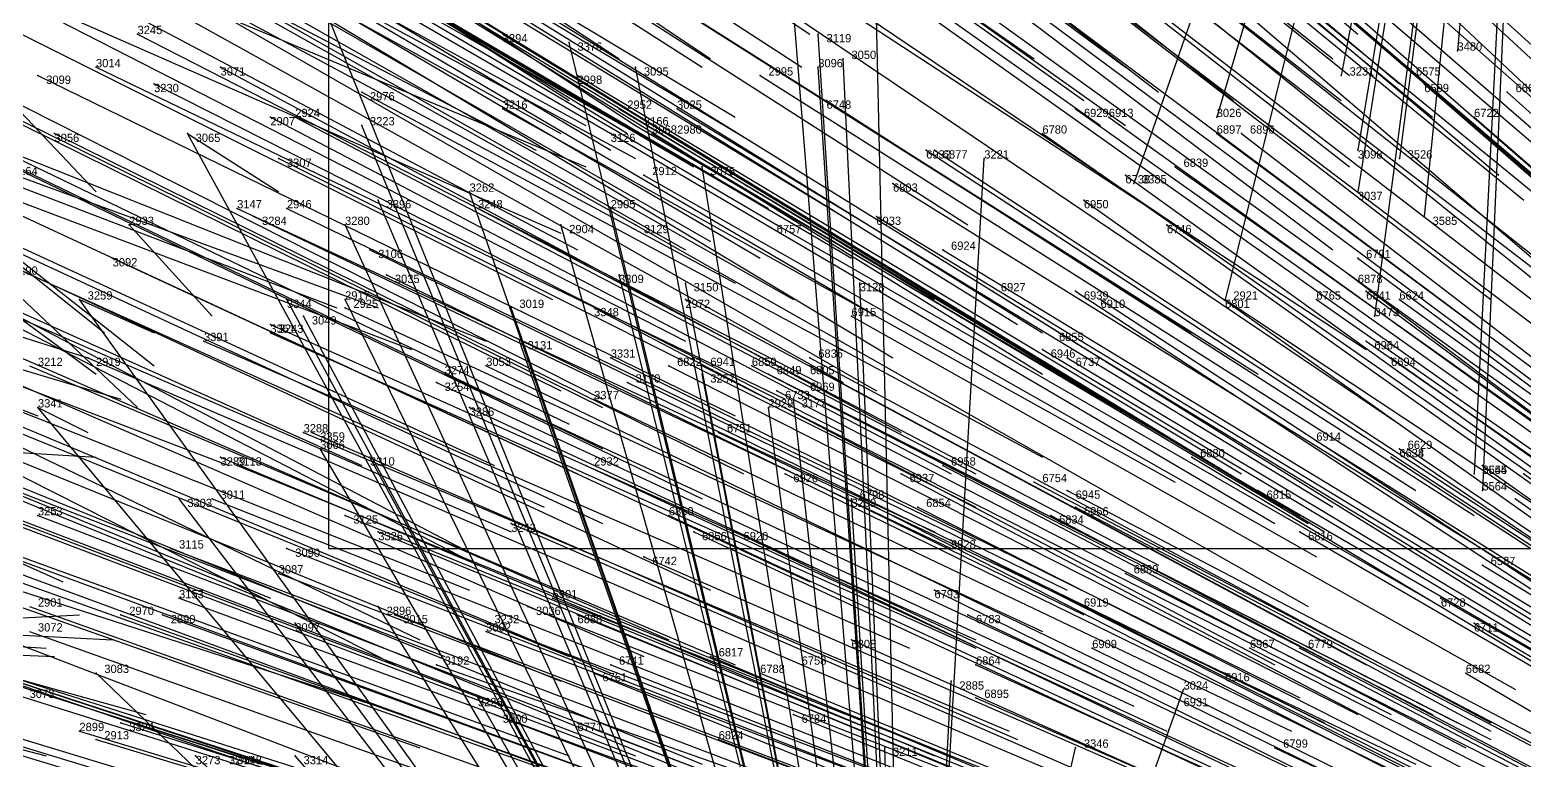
# Model space of a CAD drawing. Extents: x -0.5 to 0.59, y -0.5 to 0.59.
# Drawn here: x -0.408 to -0.228, y 0.1235 to 0.2115 of the extents above; entities that cross this region are included whole.
import ezdxf

# ---------------------------------------------------------------- set-up
doc = ezdxf.new("R2010")
doc.units = 0
for name, color, linetype in [('Clients', 3, 'CONTINUOUS'), ('Facilities', 3, 'CONTINUOUS'), ('Facilities_lines', 3, 'CONTINUOUS'), ('Min_max_boxes', 1, 'CONTINUOUS'), ('Normals', 1, 'CONTINUOUS'), ('Source_points', 5, 'CONTINUOUS'), ('Text', 3, 'CONTINUOUS')]:
    doc.layers.add(name, color=color, linetype=linetype)

msp = doc.modelspace()

# ---------------------------------------------------------------- linework, layer by layer
at = {"layer": 'Clients', "color": 5}
for p in [(-0.313, 0.211, -1.25), (-0.343, 0.21, -1.25), (-0.236, 0.209, -1.25), (-0.335, 0.207, -1.25), (-0.313, 0.207, -1.25), (-0.31, 0.208, -1.25), (-0.25, 0.206, -1.25), (-0.368, 0.2, -1.25), (-0.265, 0.201, -1.25), (-0.389, 0.199, -1.25), (-0.248, 0.197, -1.25), (-0.327, 0.195, -1.25), (-0.293, 0.196, -1.25), (-0.243, 0.196, -1.25), (-0.275, 0.193, -1.25), (-0.366, 0.191, -1.25), (-0.355, 0.192, -1.25), (-0.248, 0.192, -1.25), (-0.338, 0.19, -1.25), (-0.24, 0.189, -1.25), (-0.37, 0.188, -1.25), (-0.344, 0.188, -1.25), (-0.337, 0.182, -1.25), (-0.329, 0.181, -1.25), (-0.308, 0.181, -1.25), (-0.402, 0.179, -1.25), (-0.377, 0.179, -1.25), (-0.37, 0.179, -1.25), (-0.264, 0.179, -1.25), (-0.375, 0.177, -1.25), (-0.35, 0.178, -1.25), (-0.246, 0.177, -1.25), (-0.349, 0.174, -1.25), (-0.327, 0.17, -1.25), (-0.407, 0.166, -1.25), (-0.319, 0.166, -1.25), (-0.316, 0.167, -1.25), (-0.373, 0.161, -1.25), (-0.367, 0.16, -1.25), (-0.234, 0.158, -1.25), (-0.39, 0.155, -1.25), (-0.309, 0.155, -1.25), (-0.233, 0.156, -1.25), (-0.366, 0.142, -1.25), (-0.376, 0.14, -1.25), (-0.4, 0.134, -1.25), (-0.297, 0.133, -1.25), (-0.269, 0.132, -1.25), (-0.354, 0.131, -1.25), (-0.305, 0.125, -1.25), (-0.282, 0.125, -1.25), (-0.388, 0.124, -1.25), (-0.376, 0.124, -1.25)]:
    msp.add_point(p, dxfattribs=at)
at = {"layer": 'Facilities', "color": 3}
for p in [(-0.395, 0.211, -1.12), (-0.351, 0.211, -1.025), (-0.4, 0.207, -1.127), (-0.385, 0.207, -1.093), (-0.242, 0.207, -0.796), (-0.407, 0.206, -1.139), (-0.342, 0.206, -0.998), (-0.32, 0.206, -0.952), (-0.393, 0.205, -1.108), (-0.368, 0.204, -1.051), (-0.24, 0.205, -0.79), (-0.23, 0.204, -0.769), (-0.351, 0.202, -1.014), (-0.337, 0.202, -0.982), (-0.33, 0.202, -0.968), (-0.312, 0.203, -0.931), (-0.282, 0.202, -0.866), (-0.379, 0.201, -1.072), (-0.376, 0.201, -1.067), (-0.335, 0.2, -0.975), (-0.278, 0.201, -0.858), (-0.234, 0.201, -0.772), (-0.405, 0.199, -1.129), (-0.338, 0.199, -0.98), (-0.333, 0.199, -0.971), (-0.331, 0.199, -0.965), (-0.286, 0.199, -0.871), (-0.265, 0.199, -0.829), (-0.262, 0.199, -0.822), (-0.3, 0.197, -0.897), (-0.299, 0.197, -0.894), (-0.378, 0.196, -1.063), (-0.27, 0.195, -0.832), (-0.334, 0.194, -0.965), (-0.304, 0.193, -0.9), (-0.276, 0.194, -0.843), (-0.281, 0.191, -0.849), (-0.383, 0.19, -1.069), (-0.381, 0.189, -1.062), (-0.377, 0.19, -1.057), (-0.354, 0.19, -1.005), (-0.306, 0.189, -0.9), (-0.396, 0.188, -1.25), (-0.335, 0.188, -0.959), (-0.318, 0.188, -0.924), (-0.271, 0.188, -0.825), (-0.398, 0.184, -1.097), (-0.367, 0.185, -1.027), (-0.298, 0.185, -0.877), (-0.248, 0.184, -0.772), (-0.365, 0.182, -1.018), (-0.249, 0.182, -0.77), (-0.292, 0.18, -0.858), (-0.282, 0.18, -0.836), (-0.247, 0.18, -0.765), (-0.329, 0.179, -0.937), (-0.279, 0.179, -0.828), (-0.264, 0.179, -0.797), (-0.253, 0.179, -0.776), (-0.243, 0.179, -0.756), (-0.37, 0.178, -1.027), (-0.34, 0.178, -0.959), (-0.309, 0.177, -0.892), (-0.379, 0.176, -1.044), (-0.379, 0.175, -1.044), (-0.284, 0.175, -0.834), (-0.387, 0.174, -1.061), (-0.286, 0.173, -0.835), (-0.247, 0.174, -0.754), (-0.401, 0.172, -1.091), (-0.353, 0.171, -0.982), (-0.338, 0.172, -0.949), (-0.331, 0.171, -0.931), (-0.327, 0.171, -0.922), (-0.321, 0.171, -0.91), (-0.314, 0.172, -0.894), (-0.314, 0.171, -0.893), (-0.283, 0.172, -0.827), (-0.244, 0.172, -0.747), (-0.358, 0.17, -0.992), (-0.319, 0.17, -0.903), (-0.359, 0.169, -0.992), (-0.336, 0.169, -0.94), (-0.318, 0.168, -0.898), (-0.315, 0.168, -0.892), (-0.355, 0.166, -0.981), (-0.34, 0.167, -0.948), (-0.375, 0.163, -1.023), (-0.374, 0.163, -1.019), (-0.325, 0.163, -0.908), (-0.253, 0.162, -0.752), (-0.243, 0.161, -0.729), (-0.242, 0.161, -0.727), (-0.385, 0.16, -1.043), (-0.383, 0.159, -1.037), (-0.341, 0.159, -0.94), (-0.298, 0.159, -0.843), (-0.268, 0.16, -0.78), (-0.244, 0.16, -0.729), (-0.233, 0.159, -0.705), (-0.317, 0.158, -0.885), (-0.303, 0.158, -0.854), (-0.287, 0.157, -0.818), (-0.228, 0.158, -0.694), (-0.386, 0.155, -1.04), (-0.308, 0.155, -0.863), (-0.283, 0.156, -0.808), (-0.26, 0.156, -0.757), (-0.229, 0.155, -0.691), (-0.407, 0.153, -1.089), (-0.37, 0.153, -1), (-0.331, 0.153, -0.912), (-0.301, 0.154, -0.845), (-0.285, 0.153, -0.807), (-0.282, 0.154, -0.803), (-0.35, 0.152, -0.955), (-0.366, 0.151, -0.991), (-0.328, 0.151, -0.902), (-0.323, 0.151, -0.89), (-0.297, 0.15, -0.832), (-0.255, 0.151, -0.74), (-0.391, 0.149, -1.046), (-0.377, 0.149, -1.012), (-0.334, 0.148, -0.913), (-0.378, 0.146, -1.014), (-0.276, 0.146, -0.78), (-0.233, 0.147, -0.689), (-0.299, 0.144, -0.83), (-0.39, 0.143, -1.039), (-0.345, 0.143, -0.935), (-0.238, 0.143, -0.695), (-0.397, 0.141, -1.053), (-0.392, 0.141, -1.04), (-0.364, 0.141, -0.976), (-0.348, 0.142, -0.939), (-0.342, 0.141, -0.925), (-0.295, 0.141, -0.817), (-0.281, 0.142, -0.788), (-0.353, 0.14, -0.949), (-0.353, 0.139, -0.949), (-0.234, 0.14, -0.682), (-0.309, 0.138, -0.846), (-0.28, 0.137, -0.779), (-0.261, 0.137, -0.737), (-0.255, 0.137, -0.724), (-0.359, 0.135, -0.959), (-0.338, 0.135, -0.909), (-0.326, 0.136, -0.882), (-0.315, 0.135, -0.858), (-0.294, 0.135, -0.81), (-0.34, 0.134, -0.913), (-0.32, 0.134, -0.868), (-0.264, 0.134, -0.74), (-0.235, 0.134, -0.677), (-0.294, 0.131, -0.805), (-0.27, 0.131, -0.749), (-0.397, 0.128, -1.042), (-0.352, 0.129, -0.936), (-0.342, 0.128, -0.913), (-0.316, 0.129, -0.853), (-0.402, 0.127, -1.054), (-0.4, 0.126, -1.049), (-0.325, 0.126, -0.872), (-0.258, 0.125, -0.717)]:
    msp.add_point(p, dxfattribs=at)
at = {"layer": 'Facilities_lines', "color": 3}
for p, q in [((-0.225, 0.336, -1.25), (-0.275, 0.193, -1.25)), ((-0.225, 0.336, -1.25), (-0.265, 0.201, -1.25)), ((-0.225, 0.336, -1.25), (-0.264, 0.179, -1.25)), ((-0.225, 0.336, -1.25), (-0.25, 0.206, -1.25)), ((-0.225, 0.336, -1.25), (-0.248, 0.192, -1.25)), ((-0.225, 0.336, -1.25), (-0.248, 0.197, -1.25)), ((-0.225, 0.336, -1.25), (-0.246, 0.177, -1.25)), ((-0.225, 0.336, -1.25), (-0.243, 0.196, -1.25)), ((-0.225, 0.336, -1.25), (-0.24, 0.189, -1.25)), ((-0.225, 0.336, -1.25), (-0.236, 0.209, -1.25)), ((-0.225, 0.336, -1.25), (-0.234, 0.158, -1.25)), ((-0.225, 0.336, -1.25), (-0.233, 0.156, -1.25)), ((-0.302, 0.04, -1.25), (-0.372, 0.213, -1.25)), ((-0.302, 0.04, -1.25), (-0.316, 0.214, -1.25)), ((-0.302, 0.04, -1.25), (-0.306, 0.213, -1.25)), ((-0.302, 0.04, -1.25), (-0.313, 0.211, -1.25)), ((-0.302, 0.04, -1.25), (-0.343, 0.21, -1.25)), ((-0.302, 0.04, -1.25), (-0.335, 0.207, -1.25)), ((-0.302, 0.04, -1.25), (-0.313, 0.207, -1.25)), ((-0.302, 0.04, -1.25), (-0.31, 0.208, -1.25)), ((-0.302, 0.04, -1.25), (-0.368, 0.2, -1.25)), ((-0.302, 0.04, -1.25), (-0.389, 0.199, -1.25)), ((-0.302, 0.04, -1.25), (-0.327, 0.195, -1.25)), ((-0.302, 0.04, -1.25), (-0.293, 0.196, -1.25)), ((-0.302, 0.04, -1.25), (-0.366, 0.191, -1.25)), ((-0.302, 0.04, -1.25), (-0.355, 0.192, -1.25)), ((-0.302, 0.04, -1.25), (-0.338, 0.19, -1.25)), ((-0.302, 0.04, -1.25), (-0.37, 0.188, -1.25)), ((-0.302, 0.04, -1.25), (-0.344, 0.188, -1.25)), ((-0.302, 0.04, -1.25), (-0.337, 0.182, -1.25)), ((-0.302, 0.04, -1.25), (-0.329, 0.181, -1.25)), ((-0.302, 0.04, -1.25), (-0.308, 0.181, -1.25)), ((-0.302, 0.04, -1.25), (-0.402, 0.179, -1.25)), ((-0.302, 0.04, -1.25), (-0.377, 0.179, -1.25)), ((-0.302, 0.04, -1.25), (-0.37, 0.179, -1.25)), ((-0.302, 0.04, -1.25), (-0.375, 0.177, -1.25)), ((-0.302, 0.04, -1.25), (-0.35, 0.178, -1.25)), ((-0.302, 0.04, -1.25), (-0.349, 0.174, -1.25)), ((-0.302, 0.04, -1.25), (-0.327, 0.17, -1.25)), ((-0.302, 0.04, -1.25), (-0.407, 0.166, -1.25)), ((-0.302, 0.04, -1.25), (-0.319, 0.166, -1.25)), ((-0.302, 0.04, -1.25), (-0.316, 0.167, -1.25)), ((-0.302, 0.04, -1.25), (-0.373, 0.161, -1.25)), ((-0.302, 0.04, -1.25), (-0.367, 0.16, -1.25)), ((-0.302, 0.04, -1.25), (-0.39, 0.155, -1.25)), ((-0.302, 0.04, -1.25), (-0.309, 0.155, -1.25)), ((-0.302, 0.04, -1.25), (-0.366, 0.142, -1.25)), ((-0.302, 0.04, -1.25), (-0.376, 0.14, -1.25)), ((-0.302, 0.04, -1.25), (-0.4, 0.134, -1.25)), ((-0.302, 0.04, -1.25), (-0.297, 0.133, -1.25)), ((-0.302, 0.04, -1.25), (-0.269, 0.132, -1.25)), ((-0.302, 0.04, -1.25), (-0.354, 0.131, -1.25)), ((-0.302, 0.04, -1.25), (-0.305, 0.125, -1.25)), ((-0.302, 0.04, -1.25), (-0.282, 0.125, -1.25)), ((-0.302, 0.04, -1.25), (-0.388, 0.124, -1.25)), ((-0.302, 0.04, -1.25), (-0.376, 0.124, -1.25))]:
    msp.add_line(p, q, dxfattribs=at)
at = {"layer": 'Min_max_boxes', "color": 1}
for p, q in [((-0.372, 0.431, -1.25), (-0.372, 0.149, -1.25)), ((-0.372, 0.431, -1.25), (-0.372, 0.149, -1.25)), ((-0.372, 0.149, -1.25), (0.009, 0.149, -1.25)), ((-0.372, 0.149, -1.25), (0.009, 0.149, -1.25)), ((-0.372, 0.149, -1.25), (-0.372, 0.149, -1.25))]:
    msp.add_line(p, q, dxfattribs=at)
at = {"layer": 'Normals', "color": 1}
for p, q in [((-0.318, 0.271, -1.045), (-0.248, 0.211, -1.083)), ((-0.324, 0.266, -1.047), (-0.251, 0.208, -1.084)), ((-0.314, 0.265, -1.026), (-0.243, 0.205, -1.064)), ((-0.42, 0.263, -1.239), (-0.337, 0.208, -1.237)), ((-0.321, 0.264, -1.039), (-0.249, 0.206, -1.076)), ((-0.406, 0.262, -1.208), (-0.326, 0.208, -1.233)), ((-0.391, 0.262, -1.178), (-0.314, 0.211, -1.215)), ((-0.363, 0.261, -1.118), (-0.287, 0.208, -1.156)), ((-0.35, 0.262, -1.093), (-0.276, 0.207, -1.13)), ((-0.346, 0.261, -1.083), (-0.272, 0.204, -1.12)), ((-0.335, 0.26, -1.061), (-0.263, 0.203, -1.099)), ((-0.323, 0.26, -1.037), (-0.25, 0.203, -1.074)), ((-0.311, 0.26, -1.014), (-0.239, 0.201, -1.051)), ((-0.408, 0.259, -1.209), (-0.327, 0.207, -1.236)), ((-0.393, 0.258, -1.174), (-0.315, 0.207, -1.212)), ((-0.357, 0.257, -1.099), (-0.281, 0.203, -1.137)), ((-0.423, 0.254, -1.25), (-0.343, 0.203, -1.218)), ((-0.421, 0.254, -1.229), (-0.336, 0.202, -1.239)), ((-0.352, 0.254, -1.084), (-0.276, 0.2, -1.122)), ((-0.302, 0.254, -0.986), (-0.231, 0.194, -1.024)), ((-0.416, 0.253, -1.216), (-0.335, 0.2, -1.241)), ((-0.354, 0.253, -1.088), (-0.279, 0.2, -1.126)), ((-0.322, 0.252, -1.022), (-0.249, 0.195, -1.06)), ((-0.219, 0.191, -0.727), (-0.29, 0.252, -0.69)), ((-0.279, 0.253, -0.94), (-0.211, 0.189, -0.977)), ((-0.424, 0.249, -1.229), (-0.338, 0.199, -1.242)), ((-0.419, 0.25, -1.219), (-0.336, 0.199, -1.242)), ((-0.403, 0.249, -1.183), (-0.323, 0.201, -1.221)), ((-0.3, 0.25, -0.976), (-0.228, 0.191, -1.013)), ((-0.431, 0.247, -1.242), (-0.344, 0.199, -1.233)), ((-0.429, 0.248, -1.239), (-0.341, 0.2, -1.24)), ((-0.422, 0.247, -1.222), (-0.338, 0.197, -1.242)), ((-0.401, 0.246, -1.176), (-0.321, 0.198, -1.214)), ((-0.433, 0.242, -1.241), (-0.347, 0.197, -1.22)), ((-0.42, 0.242, -1.211), (-0.335, 0.196, -1.239)), ((-0.408, 0.242, -1.187), (-0.328, 0.195, -1.224)), ((-0.288, 0.242, -0.941), (-0.216, 0.183, -0.978)), ((-0.407, 0.24, -1.181), (-0.326, 0.194, -1.218)), ((-0.325, 0.241, -1.012), (-0.251, 0.185, -1.049)), ((-0.297, 0.24, -0.954), (-0.224, 0.182, -0.991)), ((-0.373, 0.238, -1.107), (-0.295, 0.188, -1.144)), ((-0.344, 0.238, -1.046), (-0.267, 0.186, -1.083)), ((-0.399, 0.237, -1.16), (-0.319, 0.19, -1.197)), ((-0.392, 0.236, -1.144), (-0.313, 0.188, -1.181)), ((-0.389, 0.237, -1.139), (-0.31, 0.189, -1.177)), ((-0.306, 0.236, -0.965), (-0.232, 0.179, -1.003)), ((-0.296, 0.236, -0.947), (-0.222, 0.179, -0.983)), ((-0.257, 0.237, -0.873), (-0.188, 0.174, -0.91)), ((-0.417, 0.234, -1.196), (-0.335, 0.188, -1.23)), ((-0.398, 0.235, -1.157), (-0.318, 0.188, -1.194)), ((-0.432, 0.233, -1.227), (-0.341, 0.195, -1.244)), ((-0.41, 0.231, -1.176), (-0.329, 0.185, -1.214)), ((-0.406, 0.232, -1.17), (-0.326, 0.186, -1.207)), ((-0.4, 0.231, -1.155), (-0.32, 0.184, -1.192)), ((-0.389, 0.231, -1.131), (-0.309, 0.184, -1.168)), ((-0.309, 0.232, -0.965), (-0.234, 0.176, -1.002)), ((-0.253, 0.232, -0.858), (-0.185, 0.169, -0.895)), ((-0.427, 0.23, -1.212), (-0.342, 0.185, -1.239)), ((-0.269, 0.23, -0.885), (-0.198, 0.169, -0.922)), ((-0.256, 0.229, -0.858), (-0.186, 0.167, -0.895)), ((-0.435, 0.227, -1.226), (-0.344, 0.187, -1.238)), ((-0.378, 0.227, -1.101), (-0.299, 0.179, -1.139)), ((-0.265, 0.228, -0.873), (-0.194, 0.166, -0.909)), ((-0.405, 0.225, -1.158), (-0.323, 0.181, -1.195)), ((-0.397, 0.225, -1.141), (-0.316, 0.179, -1.179)), ((-0.368, 0.225, -1.079), (-0.289, 0.176, -1.117)), ((-0.347, 0.225, -1.034), (-0.268, 0.175, -1.07)), ((-0.293, 0.226, -0.926), (-0.219, 0.17, -0.963)), ((-0.386, 0.224, -1.115), (-0.306, 0.177, -1.152)), ((-0.365, 0.224, -1.07), (-0.286, 0.175, -1.107)), ((-0.325, 0.224, -0.987), (-0.247, 0.173, -1.024)), ((-0.431, 0.222, -1.212), (-0.345, 0.179, -1.239)), ((-0.312, 0.222, -0.956), (-0.236, 0.168, -0.993)), ((-0.298, 0.222, -0.929), (-0.224, 0.167, -0.967)), ((-0.384, 0.22, -1.105), (-0.304, 0.172, -1.143)), ((-0.339, 0.22, -1.01), (-0.26, 0.17, -1.046)), ((-0.365, 0.219, -1.065), (-0.286, 0.17, -1.102)), ((-0.299, 0.218, -0.925), (-0.224, 0.164, -0.963)), ((-0.279, 0.219, -0.887), (-0.205, 0.162, -0.924)), ((-0.256, 0.219, -0.843), (-0.186, 0.159, -0.88)), ((-0.411, 0.216, -1.162), (-0.329, 0.174, -1.199)), ((-0.35, 0.216, -1.029), (-0.271, 0.167, -1.065)), ((-0.32, 0.216, -0.964), (-0.243, 0.164, -1.002)), ((-0.271, 0.217, -0.868), (-0.199, 0.159, -0.905)), ((-0.247, 0.217, -0.822), (-0.177, 0.156, -0.86)), ((-0.391, 0.214, -1.114), (-0.31, 0.169, -1.151)), ((-0.386, 0.214, -1.104), (-0.306, 0.168, -1.141)), ((-0.262, 0.214, -0.847), (-0.192, 0.154, -0.884)), ((-0.446, 0.211, -1.233), (-0.353, 0.174, -1.233)), ((-0.418, 0.211, -1.25), (-0.4, 0.192, -1.154)), ((-0.395, 0.211, -1.12), (-0.313, 0.169, -1.158)), ((-0.351, 0.211, -1.025), (-0.272, 0.163, -1.061)), ((-0.313, 0.211, -1.25), (-0.313, 0.211, -1.15)), ((-0.452, 0.209, -1.244), (-0.371, 0.178, -1.193)), ((-0.427, 0.209, -1.189), (-0.344, 0.168, -1.226)), ((-0.422, 0.209, -1.177), (-0.339, 0.167, -1.214)), ((-0.343, 0.21, -1.25), (-0.343, 0.21, -1.15)), ((-0.236, 0.209, -1.25), (-0.236, 0.209, -1.15)), ((-0.452, 0.207, -1.242), (-0.362, 0.173, -1.214)), ((-0.422, 0.207, -1.175), (-0.339, 0.166, -1.212)), ((-0.4, 0.207, -1.127), (-0.317, 0.167, -1.165)), ((-0.385, 0.207, -1.093), (-0.303, 0.163, -1.13)), ((-0.335, 0.207, -1.25), (-0.335, 0.207, -1.15)), ((-0.313, 0.207, -1.25), (-0.313, 0.207, -1.15)), ((-0.31, 0.208, -1.25), (-0.31, 0.208, -1.15)), ((-0.242, 0.207, -0.796), (-0.172, 0.146, -0.833)), ((-0.407, 0.206, -1.139), (-0.323, 0.165, -1.177)), ((-0.342, 0.206, -0.998), (-0.262, 0.158, -1.034)), ((-0.32, 0.206, -0.952), (-0.241, 0.156, -0.989)), ((-0.25, 0.206, -1.25), (-0.25, 0.206, -1.15)), ((-0.437, 0.204, -1.25), (-0.366, 0.178, -1.184)), ((-0.426, 0.204, -1.182), (-0.343, 0.164, -1.219)), ((-0.393, 0.205, -1.108), (-0.31, 0.163, -1.145)), ((-0.368, 0.204, -1.051), (-0.286, 0.16, -1.089)), ((-0.24, 0.205, -0.79), (-0.17, 0.144, -0.827)), ((-0.23, 0.204, -0.769), (-0.161, 0.142, -0.805)), ((-0.351, 0.202, -1.014), (-0.27, 0.157, -1.05)), ((-0.337, 0.202, -0.982), (-0.257, 0.154, -1.019)), ((-0.33, 0.202, -0.968), (-0.251, 0.154, -1.006)), ((-0.312, 0.203, -0.931), (-0.234, 0.153, -0.968)), ((-0.282, 0.202, -0.866), (-0.206, 0.148, -0.903)), ((-0.441, 0.2, -1.209), (-0.352, 0.159, -1.23)), ((-0.422, 0.201, -1.169), (-0.339, 0.161, -1.206)), ((-0.379, 0.201, -1.072), (-0.297, 0.158, -1.109)), ((-0.376, 0.201, -1.067), (-0.294, 0.158, -1.104)), ((-0.368, 0.2, -1.25), (-0.368, 0.2, -1.15)), ((-0.335, 0.2, -0.975), (-0.255, 0.153, -1.012)), ((-0.278, 0.201, -0.858), (-0.203, 0.147, -0.895)), ((-0.265, 0.201, -1.25), (-0.265, 0.201, -1.15)), ((-0.234, 0.201, -0.772), (-0.164, 0.14, -0.809)), ((-0.457, 0.199, -1.245), (-0.368, 0.159, -1.22)), ((-0.405, 0.199, -1.129), (-0.322, 0.158, -1.166)), ((-0.389, 0.199, -1.25), (-0.378, 0.192, -1.151)), ((-0.338, 0.199, -0.98), (-0.258, 0.152, -1.017)), ((-0.333, 0.199, -0.971), (-0.254, 0.152, -1.008)), ((-0.331, 0.199, -0.965), (-0.252, 0.151, -1.003)), ((-0.286, 0.199, -0.871), (-0.21, 0.146, -0.908)), ((-0.265, 0.199, -0.829), (-0.191, 0.144, -0.867)), ((-0.262, 0.199, -0.822), (-0.188, 0.142, -0.859)), ((-0.426, 0.197, -1.173), (-0.342, 0.158, -1.21)), ((-0.3, 0.197, -0.897), (-0.222, 0.146, -0.935)), ((-0.299, 0.197, -0.894), (-0.221, 0.146, -0.931)), ((-0.248, 0.197, -1.25), (-0.248, 0.197, -1.15)), ((-0.41, 0.195, -1.135), (-0.327, 0.155, -1.173)), ((-0.378, 0.196, -1.063), (-0.294, 0.154, -1.1)), ((-0.327, 0.195, -1.25), (-0.327, 0.195, -1.15)), ((-0.293, 0.196, -1.25), (-0.293, 0.196, -1.15)), ((-0.27, 0.195, -0.832), (-0.194, 0.141, -0.87)), ((-0.243, 0.196, -1.25), (-0.243, 0.196, -1.15)), ((-0.44, 0.193, -1.202), (-0.354, 0.148, -1.223)), ((-0.334, 0.194, -0.965), (-0.253, 0.148, -1.003)), ((-0.304, 0.193, -0.9), (-0.225, 0.144, -0.937)), ((-0.276, 0.194, -0.843), (-0.201, 0.14, -0.881)), ((-0.275, 0.193, -1.25), (-0.275, 0.193, -1.15)), ((-0.461, 0.191, -1.246), (-0.401, 0.172, -1.167)), ((-0.441, 0.192, -1.201), (-0.354, 0.147, -1.222)), ((-0.43, 0.192, -1.178), (-0.346, 0.154, -1.215)), ((-0.423, 0.191, -1.161), (-0.339, 0.152, -1.198)), ((-0.419, 0.191, -1.25), (-0.399, 0.175, -1.153)), ((-0.366, 0.191, -1.25), (-0.366, 0.191, -1.15)), ((-0.355, 0.192, -1.25), (-0.355, 0.192, -1.15)), ((-0.281, 0.191, -0.849), (-0.205, 0.137, -0.887)), ((-0.248, 0.192, -1.25), (-0.248, 0.192, -1.15)), ((-0.383, 0.19, -1.069), (-0.299, 0.151, -1.107)), ((-0.381, 0.189, -1.062), (-0.297, 0.149, -1.099)), ((-0.377, 0.19, -1.057), (-0.294, 0.15, -1.094)), ((-0.354, 0.19, -1.005), (-0.272, 0.147, -1.042)), ((-0.338, 0.19, -1.25), (-0.338, 0.19, -1.15)), ((-0.306, 0.189, -0.9), (-0.227, 0.141, -0.937)), ((-0.24, 0.189, -1.25), (-0.24, 0.189, -1.15)), ((-0.46, 0.188, -1.243), (-0.384, 0.159, -1.186)), ((-0.435, 0.188, -1.185), (-0.35, 0.151, -1.222)), ((-0.396, 0.188, -1.25), (-0.386, 0.177, -1.151)), ((-0.37, 0.188, -1.25), (-0.37, 0.188, -1.15)), ((-0.344, 0.188, -1.25), (-0.344, 0.188, -1.15)), ((-0.335, 0.188, -0.959), (-0.254, 0.142, -0.997)), ((-0.318, 0.188, -0.924), (-0.238, 0.142, -0.961)), ((-0.271, 0.188, -0.825), (-0.195, 0.134, -0.862)), ((-0.412, 0.186, -1.25), (-0.393, 0.171, -1.153)), ((-0.459, 0.185, -1.25), (-0.407, 0.165, -1.168)), ((-0.419, 0.184, -1.25), (-0.4, 0.17, -1.153)), ((-0.398, 0.184, -1.097), (-0.314, 0.145, -1.134)), ((-0.367, 0.185, -1.027), (-0.283, 0.144, -1.064)), ((-0.298, 0.185, -0.877), (-0.219, 0.137, -0.914)), ((-0.248, 0.184, -0.772), (-0.174, 0.129, -0.81)), ((-0.447, 0.182, -1.25), (-0.397, 0.167, -1.165)), ((-0.412, 0.182, -1.25), (-0.395, 0.166, -1.153)), ((-0.41, 0.183, -1.123), (-0.326, 0.144, -1.161)), ((-0.365, 0.182, -1.018), (-0.281, 0.141, -1.055)), ((-0.337, 0.182, -1.25), (-0.337, 0.182, -1.15)), ((-0.249, 0.182, -0.77), (-0.175, 0.126, -0.807)), ((-0.453, 0.18, -1.218), (-0.364, 0.135, -1.225)), ((-0.448, 0.18, -1.206), (-0.361, 0.138, -1.232)), ((-0.329, 0.181, -1.25), (-0.329, 0.181, -1.15)), ((-0.308, 0.181, -1.25), (-0.308, 0.181, -1.15)), ((-0.292, 0.18, -0.858), (-0.213, 0.131, -0.895)), ((-0.282, 0.18, -0.836), (-0.204, 0.129, -0.873)), ((-0.247, 0.18, -0.765), (-0.173, 0.125, -0.803)), ((-0.443, 0.179, -1.194), (-0.355, 0.144, -1.227)), ((-0.402, 0.179, -1.25), (-0.393, 0.175, -1.15)), ((-0.377, 0.179, -1.25), (-0.377, 0.179, -1.15)), ((-0.37, 0.179, -1.25), (-0.37, 0.179, -1.15)), ((-0.329, 0.179, -0.937), (-0.247, 0.135, -0.974)), ((-0.279, 0.179, -0.828), (-0.201, 0.128, -0.865)), ((-0.264, 0.179, -1.25), (-0.264, 0.179, -1.15)), ((-0.264, 0.179, -0.797), (-0.187, 0.128, -0.835)), ((-0.253, 0.179, -0.776), (-0.177, 0.126, -0.814)), ((-0.243, 0.179, -0.756), (-0.168, 0.125, -0.793)), ((-0.375, 0.177, -1.25), (-0.375, 0.177, -1.15)), ((-0.37, 0.178, -1.027), (-0.286, 0.139, -1.064)), ((-0.35, 0.178, -1.25), (-0.35, 0.178, -1.15)), ((-0.34, 0.178, -0.959), (-0.258, 0.135, -0.996)), ((-0.309, 0.177, -0.892), (-0.229, 0.132, -0.929)), ((-0.246, 0.177, -1.25), (-0.246, 0.177, -1.15)), ((-0.459, 0.176, -1.23), (-0.379, 0.143, -1.181)), ((-0.416, 0.175, -1.129), (-0.331, 0.138, -1.167)), ((-0.379, 0.176, -1.044), (-0.294, 0.138, -1.081)), ((-0.379, 0.175, -1.044), (-0.294, 0.137, -1.081)), ((-0.284, 0.175, -0.834), (-0.205, 0.127, -0.871)), ((-0.419, 0.173, -1.133), (-0.334, 0.136, -1.171)), ((-0.387, 0.174, -1.061), (-0.302, 0.137, -1.098)), ((-0.349, 0.174, -1.25), (-0.349, 0.174, -1.15)), ((-0.286, 0.173, -0.835), (-0.206, 0.125, -0.872)), ((-0.247, 0.174, -0.754), (-0.171, 0.121, -0.792)), ((-0.462, 0.171, -1.25), (-0.404, 0.145, -1.173)), ((-0.429, 0.171, -1.154), (-0.343, 0.136, -1.191)), ((-0.408, 0.171, -1.106), (-0.323, 0.135, -1.144)), ((-0.401, 0.172, -1.091), (-0.315, 0.135, -1.128)), ((-0.353, 0.171, -0.982), (-0.27, 0.131, -1.019)), ((-0.338, 0.172, -0.949), (-0.255, 0.131, -0.986)), ((-0.331, 0.171, -0.931), (-0.248, 0.129, -0.968)), ((-0.327, 0.171, -0.922), (-0.244, 0.129, -0.959)), ((-0.321, 0.171, -0.91), (-0.239, 0.129, -0.948)), ((-0.314, 0.172, -0.894), (-0.232, 0.128, -0.932)), ((-0.314, 0.171, -0.893), (-0.232, 0.127, -0.931)), ((-0.283, 0.172, -0.827), (-0.203, 0.124, -0.864)), ((-0.244, 0.172, -0.747), (-0.168, 0.118, -0.784)), ((-0.446, 0.17, -1.193), (-0.358, 0.136, -1.228)), ((-0.424, 0.17, -1.142), (-0.338, 0.134, -1.179)), ((-0.358, 0.17, -0.992), (-0.274, 0.131, -1.029)), ((-0.327, 0.17, -1.25), (-0.327, 0.17, -1.15)), ((-0.319, 0.17, -0.903), (-0.236, 0.128, -0.941)), ((-0.43, 0.168, -1.155), (-0.344, 0.133, -1.192)), ((-0.359, 0.169, -0.992), (-0.275, 0.13, -1.029)), ((-0.336, 0.169, -0.94), (-0.252, 0.128, -0.976)), ((-0.318, 0.168, -0.898), (-0.235, 0.125, -0.935)), ((-0.315, 0.168, -0.892), (-0.232, 0.126, -0.93)), ((-0.407, 0.166, -1.25), (-0.401, 0.163, -1.15)), ((-0.355, 0.166, -0.981), (-0.271, 0.127, -1.018)), ((-0.34, 0.167, -0.948), (-0.256, 0.127, -0.984)), ((-0.319, 0.166, -1.25), (-0.319, 0.166, -1.15)), ((-0.316, 0.167, -1.25), (-0.316, 0.167, -1.15)), ((-0.438, 0.163, -1.168), (-0.351, 0.13, -1.205)), ((-0.375, 0.163, -1.023), (-0.29, 0.127, -1.061)), ((-0.374, 0.163, -1.019), (-0.289, 0.126, -1.057)), ((-0.325, 0.163, -0.908), (-0.241, 0.123, -0.946)), ((-0.253, 0.162, -0.752), (-0.175, 0.113, -0.79)), ((-0.416, 0.161, -1.25), (-0.4, 0.16, -1.151)), ((-0.373, 0.161, -1.25), (-0.373, 0.161, -1.15)), ((-0.243, 0.161, -0.729), (-0.166, 0.109, -0.766)), ((-0.242, 0.161, -0.727), (-0.165, 0.109, -0.765)), ((-0.456, 0.159, -1.208), (-0.363, 0.129, -1.229)), ((-0.385, 0.16, -1.043), (-0.299, 0.124, -1.08)), ((-0.383, 0.159, -1.037), (-0.297, 0.124, -1.074)), ((-0.367, 0.16, -1.25), (-0.367, 0.16, -1.15)), ((-0.341, 0.159, -0.94), (-0.257, 0.12, -0.977)), ((-0.298, 0.159, -0.843), (-0.216, 0.116, -0.881)), ((-0.268, 0.16, -0.78), (-0.188, 0.112, -0.817)), ((-0.244, 0.16, -0.729), (-0.166, 0.109, -0.766)), ((-0.233, 0.159, -0.705), (-0.157, 0.105, -0.74)), ((-0.463, 0.158, -1.222), (-0.369, 0.122, -1.219)), ((-0.421, 0.157, -1.124), (-0.335, 0.124, -1.161)), ((-0.413, 0.158, -1.104), (-0.327, 0.123, -1.142)), ((-0.317, 0.158, -0.885), (-0.233, 0.117, -0.922)), ((-0.303, 0.158, -0.854), (-0.221, 0.115, -0.891)), ((-0.287, 0.157, -0.818), (-0.205, 0.114, -0.855)), ((-0.234, 0.158, -1.25), (-0.234, 0.158, -1.15)), ((-0.228, 0.158, -0.694), (-0.152, 0.104, -0.73)), ((-0.449, 0.156, -1.188), (-0.361, 0.125, -1.225)), ((-0.431, 0.156, -1.145), (-0.343, 0.124, -1.182)), ((-0.418, 0.155, -1.115), (-0.331, 0.122, -1.152)), ((-0.412, 0.156, -1.101), (-0.326, 0.121, -1.139)), ((-0.39, 0.155, -1.25), (-0.39, 0.155, -1.15)), ((-0.386, 0.155, -1.04), (-0.3, 0.121, -1.077)), ((-0.309, 0.155, -1.25), (-0.309, 0.155, -1.15)), ((-0.308, 0.155, -0.863), (-0.226, 0.113, -0.901)), ((-0.283, 0.156, -0.808), (-0.201, 0.113, -0.845)), ((-0.26, 0.156, -0.757), (-0.179, 0.109, -0.794)), ((-0.233, 0.156, -1.25), (-0.233, 0.156, -1.15)), ((-0.229, 0.155, -0.691), (-0.153, 0.101, -0.727)), ((-0.424, 0.153, -1.128), (-0.337, 0.121, -1.165)), ((-0.407, 0.153, -1.089), (-0.321, 0.12, -1.126)), ((-0.37, 0.153, -1), (-0.284, 0.118, -1.038)), ((-0.331, 0.153, -0.912), (-0.247, 0.114, -0.95)), ((-0.301, 0.154, -0.845), (-0.218, 0.112, -0.882)), ((-0.285, 0.153, -0.807), (-0.203, 0.11, -0.845)), ((-0.282, 0.154, -0.803), (-0.2, 0.111, -0.841)), ((-0.47, 0.152, -1.234), (-0.38, 0.123, -1.199)), ((-0.429, 0.152, -1.139), (-0.342, 0.121, -1.175)), ((-0.35, 0.152, -0.955), (-0.265, 0.115, -0.991)), ((-0.473, 0.151, -1.242), (-0.394, 0.129, -1.185)), ((-0.366, 0.151, -0.991), (-0.281, 0.116, -1.028)), ((-0.328, 0.151, -0.902), (-0.244, 0.112, -0.939)), ((-0.323, 0.151, -0.89), (-0.239, 0.111, -0.928)), ((-0.297, 0.15, -0.832), (-0.214, 0.108, -0.869)), ((-0.255, 0.151, -0.74), (-0.174, 0.104, -0.777)), ((-0.391, 0.149, -1.046), (-0.304, 0.116, -1.083)), ((-0.377, 0.149, -1.012), (-0.29, 0.115, -1.049)), ((-0.334, 0.148, -0.913), (-0.249, 0.111, -0.95)), ((-0.412, 0.147, -1.094), (-0.325, 0.115, -1.131)), ((-0.378, 0.146, -1.014), (-0.291, 0.113, -1.051)), ((-0.276, 0.146, -0.78), (-0.193, 0.104, -0.818)), ((-0.233, 0.147, -0.689), (-0.154, 0.099, -0.726)), ((-0.443, 0.144, -1.165), (-0.355, 0.115, -1.202)), ((-0.299, 0.144, -0.83), (-0.216, 0.103, -0.867)), ((-0.39, 0.143, -1.039), (-0.303, 0.111, -1.076)), ((-0.345, 0.143, -0.935), (-0.259, 0.109, -0.972)), ((-0.238, 0.143, -0.695), (-0.158, 0.097, -0.732)), ((-0.421, 0.14, -1.25), (-0.402, 0.141, -1.152)), ((-0.408, 0.142, -1.08), (-0.321, 0.111, -1.118)), ((-0.397, 0.141, -1.053), (-0.31, 0.11, -1.091)), ((-0.392, 0.141, -1.04), (-0.304, 0.109, -1.078)), ((-0.366, 0.142, -1.25), (-0.366, 0.142, -1.15)), ((-0.364, 0.141, -0.976), (-0.277, 0.108, -1.013)), ((-0.348, 0.142, -0.939), (-0.261, 0.108, -0.976)), ((-0.342, 0.141, -0.925), (-0.256, 0.106, -0.963)), ((-0.295, 0.141, -0.817), (-0.211, 0.101, -0.854)), ((-0.281, 0.142, -0.788), (-0.199, 0.101, -0.826)), ((-0.431, 0.14, -1.133), (-0.343, 0.11, -1.169)), ((-0.417, 0.139, -1.25), (-0.398, 0.138, -1.152)), ((-0.408, 0.139, -1.078), (-0.321, 0.108, -1.116)), ((-0.376, 0.14, -1.25), (-0.376, 0.14, -1.15)), ((-0.353, 0.14, -0.949), (-0.266, 0.107, -0.986)), ((-0.353, 0.139, -0.949), (-0.266, 0.106, -0.986)), ((-0.234, 0.14, -0.682), (-0.154, 0.093, -0.719)), ((-0.445, 0.137, -1.163), (-0.356, 0.11, -1.2)), ((-0.429, 0.137, -1.25), (-0.405, 0.136, -1.153)), ((-0.425, 0.138, -1.116), (-0.336, 0.109, -1.153)), ((-0.423, 0.138, -1.25), (-0.406, 0.137, -1.152)), ((-0.309, 0.138, -0.846), (-0.224, 0.1, -0.883)), ((-0.28, 0.137, -0.779), (-0.197, 0.096, -0.817)), ((-0.261, 0.137, -0.737), (-0.178, 0.095, -0.774)), ((-0.255, 0.137, -0.724), (-0.173, 0.094, -0.761)), ((-0.445, 0.135, -1.163), (-0.356, 0.108, -1.2)), ((-0.418, 0.136, -1.1), (-0.33, 0.108, -1.137)), ((-0.359, 0.135, -0.959), (-0.271, 0.104, -0.995)), ((-0.338, 0.135, -0.909), (-0.252, 0.101, -0.947)), ((-0.326, 0.136, -0.882), (-0.24, 0.1, -0.919)), ((-0.315, 0.135, -0.858), (-0.23, 0.099, -0.894)), ((-0.294, 0.135, -0.81), (-0.21, 0.097, -0.848)), ((-0.418, 0.134, -1.097), (-0.329, 0.106, -1.134)), ((-0.4, 0.134, -1.25), (-0.4, 0.134, -1.15)), ((-0.34, 0.134, -0.913), (-0.254, 0.099, -0.95)), ((-0.32, 0.134, -0.868), (-0.235, 0.099, -0.906)), ((-0.264, 0.134, -0.74), (-0.181, 0.092, -0.776)), ((-0.235, 0.134, -0.677), (-0.155, 0.087, -0.713)), ((-0.408, 0.132, -1.072), (-0.32, 0.104, -1.11)), ((-0.297, 0.133, -1.25), (-0.297, 0.133, -1.15)), ((-0.269, 0.132, -1.25), (-0.269, 0.132, -1.15)), ((-0.429, 0.13, -1.25), (-0.406, 0.124, -1.153)), ((-0.425, 0.13, -1.111), (-0.336, 0.103, -1.148)), ((-0.354, 0.131, -1.25), (-0.354, 0.131, -1.15)), ((-0.294, 0.131, -0.805), (-0.209, 0.094, -0.842)), ((-0.27, 0.131, -0.749), (-0.186, 0.09, -0.786)), ((-0.397, 0.128, -1.042), (-0.308, 0.1, -1.079)), ((-0.352, 0.129, -0.936), (-0.265, 0.096, -0.973)), ((-0.342, 0.128, -0.913), (-0.255, 0.095, -0.95)), ((-0.316, 0.129, -0.853), (-0.23, 0.094, -0.89)), ((-0.402, 0.127, -1.054), (-0.313, 0.1, -1.092)), ((-0.4, 0.126, -1.049), (-0.311, 0.099, -1.087)), ((-0.325, 0.126, -0.872), (-0.239, 0.093, -0.91)), ((-0.305, 0.125, -1.25), (-0.305, 0.125, -1.15)), ((-0.282, 0.125, -1.25), (-0.282, 0.125, -1.15)), ((-0.258, 0.125, -0.717), (-0.174, 0.085, -0.754)), ((-0.388, 0.124, -1.25), (-0.388, 0.124, -1.15)), ((-0.376, 0.124, -1.25), (-0.376, 0.124, -1.15))]:
    msp.add_line(p, q, dxfattribs=at)
at = {"layer": 'Source_points', "color": 5}
for p in [(-0.395, 0.211, -1.12), (-0.351, 0.211, -1.025), (-0.313, 0.211, -1.25), (-0.343, 0.21, -1.25), (-0.236, 0.209, -1.25), (-0.4, 0.207, -1.127), (-0.385, 0.207, -1.093), (-0.335, 0.207, -1.25), (-0.313, 0.207, -1.25), (-0.31, 0.208, -1.25), (-0.242, 0.207, -0.796), (-0.407, 0.206, -1.139), (-0.342, 0.206, -0.998), (-0.32, 0.206, -0.952), (-0.25, 0.206, -1.25), (-0.393, 0.205, -1.108), (-0.368, 0.204, -1.051), (-0.24, 0.205, -0.79), (-0.23, 0.204, -0.769), (-0.351, 0.202, -1.014), (-0.337, 0.202, -0.982), (-0.33, 0.202, -0.968), (-0.312, 0.203, -0.931), (-0.282, 0.202, -0.866), (-0.379, 0.201, -1.072), (-0.376, 0.201, -1.067), (-0.368, 0.2, -1.25), (-0.335, 0.2, -0.975), (-0.278, 0.201, -0.858), (-0.265, 0.201, -1.25), (-0.234, 0.201, -0.772), (-0.405, 0.199, -1.129), (-0.389, 0.199, -1.25), (-0.338, 0.199, -0.98), (-0.333, 0.199, -0.971), (-0.331, 0.199, -0.965), (-0.286, 0.199, -0.871), (-0.265, 0.199, -0.829), (-0.262, 0.199, -0.822), (-0.3, 0.197, -0.897), (-0.299, 0.197, -0.894), (-0.248, 0.197, -1.25), (-0.378, 0.196, -1.063), (-0.327, 0.195, -1.25), (-0.293, 0.196, -1.25), (-0.27, 0.195, -0.832), (-0.243, 0.196, -1.25), (-0.334, 0.194, -0.965), (-0.304, 0.193, -0.9), (-0.276, 0.194, -0.843), (-0.275, 0.193, -1.25), (-0.366, 0.191, -1.25), (-0.355, 0.192, -1.25), (-0.281, 0.191, -0.849), (-0.248, 0.192, -1.25), (-0.383, 0.19, -1.069), (-0.381, 0.189, -1.062), (-0.377, 0.19, -1.057), (-0.354, 0.19, -1.005), (-0.338, 0.19, -1.25), (-0.306, 0.189, -0.9), (-0.24, 0.189, -1.25), (-0.396, 0.188, -1.25), (-0.37, 0.188, -1.25), (-0.344, 0.188, -1.25), (-0.335, 0.188, -0.959), (-0.318, 0.188, -0.924), (-0.271, 0.188, -0.825), (-0.398, 0.184, -1.097), (-0.367, 0.185, -1.027), (-0.298, 0.185, -0.877), (-0.248, 0.184, -0.772), (-0.365, 0.182, -1.018), (-0.337, 0.182, -1.25), (-0.249, 0.182, -0.77), (-0.329, 0.181, -1.25), (-0.308, 0.181, -1.25), (-0.292, 0.18, -0.858), (-0.282, 0.18, -0.836), (-0.247, 0.18, -0.765), (-0.402, 0.179, -1.25), (-0.377, 0.179, -1.25), (-0.37, 0.179, -1.25), (-0.329, 0.179, -0.937), (-0.279, 0.179, -0.828), (-0.264, 0.179, -1.25), (-0.264, 0.179, -0.797), (-0.253, 0.179, -0.776), (-0.243, 0.179, -0.756), (-0.375, 0.177, -1.25), (-0.37, 0.178, -1.027), (-0.35, 0.178, -1.25), (-0.34, 0.178, -0.959), (-0.309, 0.177, -0.892), (-0.246, 0.177, -1.25), (-0.379, 0.176, -1.044), (-0.379, 0.175, -1.044), (-0.284, 0.175, -0.834), (-0.387, 0.174, -1.061), (-0.349, 0.174, -1.25), (-0.286, 0.173, -0.835), (-0.247, 0.174, -0.754), (-0.401, 0.172, -1.091), (-0.353, 0.171, -0.982), (-0.338, 0.172, -0.949), (-0.331, 0.171, -0.931), (-0.327, 0.171, -0.922), (-0.321, 0.171, -0.91), (-0.314, 0.172, -0.894), (-0.314, 0.171, -0.893), (-0.283, 0.172, -0.827), (-0.244, 0.172, -0.747), (-0.358, 0.17, -0.992), (-0.327, 0.17, -1.25), (-0.319, 0.17, -0.903), (-0.359, 0.169, -0.992), (-0.336, 0.169, -0.94), (-0.318, 0.168, -0.898), (-0.315, 0.168, -0.892), (-0.407, 0.166, -1.25), (-0.355, 0.166, -0.981), (-0.34, 0.167, -0.948), (-0.319, 0.166, -1.25), (-0.316, 0.167, -1.25), (-0.375, 0.163, -1.023), (-0.374, 0.163, -1.019), (-0.325, 0.163, -0.908), (-0.253, 0.162, -0.752), (-0.373, 0.161, -1.25), (-0.243, 0.161, -0.729), (-0.242, 0.161, -0.727), (-0.385, 0.16, -1.043), (-0.383, 0.159, -1.037), (-0.367, 0.16, -1.25), (-0.341, 0.159, -0.94), (-0.298, 0.159, -0.843), (-0.268, 0.16, -0.78), (-0.244, 0.16, -0.729), (-0.233, 0.159, -0.705), (-0.317, 0.158, -0.885), (-0.303, 0.158, -0.854), (-0.287, 0.157, -0.818), (-0.234, 0.158, -1.25), (-0.228, 0.158, -0.694), (-0.39, 0.155, -1.25), (-0.386, 0.155, -1.04), (-0.309, 0.155, -1.25), (-0.308, 0.155, -0.863), (-0.283, 0.156, -0.808), (-0.26, 0.156, -0.757), (-0.233, 0.156, -1.25), (-0.229, 0.155, -0.691), (-0.407, 0.153, -1.089), (-0.37, 0.153, -1), (-0.331, 0.153, -0.912), (-0.301, 0.154, -0.845), (-0.285, 0.153, -0.807), (-0.282, 0.154, -0.803), (-0.35, 0.152, -0.955), (-0.366, 0.151, -0.991), (-0.328, 0.151, -0.902), (-0.323, 0.151, -0.89), (-0.297, 0.15, -0.832), (-0.255, 0.151, -0.74), (-0.391, 0.149, -1.046), (-0.377, 0.149, -1.012), (-0.334, 0.148, -0.913), (-0.378, 0.146, -1.014), (-0.276, 0.146, -0.78), (-0.233, 0.147, -0.689), (-0.299, 0.144, -0.83), (-0.39, 0.143, -1.039), (-0.345, 0.143, -0.935), (-0.238, 0.143, -0.695), (-0.397, 0.141, -1.053), (-0.392, 0.141, -1.04), (-0.366, 0.142, -1.25), (-0.364, 0.141, -0.976), (-0.348, 0.142, -0.939), (-0.342, 0.141, -0.925), (-0.295, 0.141, -0.817), (-0.281, 0.142, -0.788), (-0.376, 0.14, -1.25), (-0.353, 0.14, -0.949), (-0.353, 0.139, -0.949), (-0.234, 0.14, -0.682), (-0.309, 0.138, -0.846), (-0.28, 0.137, -0.779), (-0.261, 0.137, -0.737), (-0.255, 0.137, -0.724), (-0.359, 0.135, -0.959), (-0.338, 0.135, -0.909), (-0.326, 0.136, -0.882), (-0.315, 0.135, -0.858), (-0.294, 0.135, -0.81), (-0.4, 0.134, -1.25), (-0.34, 0.134, -0.913), (-0.32, 0.134, -0.868), (-0.264, 0.134, -0.74), (-0.235, 0.134, -0.677), (-0.297, 0.133, -1.25), (-0.269, 0.132, -1.25), (-0.354, 0.131, -1.25), (-0.294, 0.131, -0.805), (-0.27, 0.131, -0.749), (-0.397, 0.128, -1.042), (-0.352, 0.129, -0.936), (-0.342, 0.128, -0.913), (-0.316, 0.129, -0.853), (-0.402, 0.127, -1.054), (-0.4, 0.126, -1.049), (-0.325, 0.126, -0.872), (-0.305, 0.125, -1.25), (-0.282, 0.125, -1.25), (-0.258, 0.125, -0.717), (-0.388, 0.124, -1.25), (-0.376, 0.124, -1.25)]:
    msp.add_point(p, dxfattribs=at)

# ---------------------------------------------------------------- texts
at = {"layer": 'Text', "color": 3}
for s, p in [('3245', (-0.395, 0.211, -1.12)), ('3294', (-0.351, 0.21, -1.025)), ('3119', (-0.312, 0.21, -1.25)), ('3376', (-0.342, 0.209, -1.25)), ('3050', (-0.309, 0.208, -1.25)), ('3480', (-0.236, 0.209, -1.25)), ('3014', (-0.4, 0.207, -1.127)), ('3071', (-0.385, 0.206, -1.093)), ('3095', (-0.334, 0.206, -1.25)), ('2995', (-0.319, 0.206, -0.952)), ('3096', (-0.313, 0.207, -1.25)), ('3231', (-0.249, 0.206, -1.25)), ('6575', (-0.241, 0.206, -0.796)), ('3099', (-0.406, 0.205, -1.139)), ('2998', (-0.342, 0.205, -0.998)), ('3230', (-0.393, 0.204, -1.108)), ('2976', (-0.367, 0.203, -1.051)), ('6599', (-0.24, 0.204, -0.79)), ('6666', (-0.229, 0.204, -0.769)), ('2924', (-0.376, 0.201, -1.067)), ('3216', (-0.351, 0.202, -1.014)), ('2952', (-0.336, 0.202, -0.982)), ('3025', (-0.33, 0.202, -0.968)), ('6748', (-0.312, 0.202, -0.931)), ('6929', (-0.281, 0.201, -0.866)), ('6913', (-0.278, 0.201, -0.858)), ('3026', (-0.265, 0.201, -1.25)), ('6722', (-0.234, 0.201, -0.772)), ('2907', (-0.379, 0.2, -1.072)), ('3223', (-0.367, 0.2, -1.25)), ('3166', (-0.334, 0.2, -0.975)), ('3068', (-0.333, 0.199, -0.971)), ('2980', (-0.33, 0.199, -0.965)), ('6780', (-0.286, 0.199, -0.871)), ('6897', (-0.265, 0.199, -0.829)), ('6896', (-0.261, 0.199, -0.822)), ('3056', (-0.405, 0.198, -1.129)), ('3065', (-0.388, 0.198, -1.25)), ('3126', (-0.338, 0.198, -0.98)), ('6932', (-0.3, 0.196, -0.897)), ('6877', (-0.298, 0.196, -0.894)), ('3221', (-0.293, 0.196, -1.25)), ('3098', (-0.248, 0.196, -1.25)), ('3526', (-0.242, 0.196, -1.25)), ('3164', (-0.41, 0.194, -1.135)), ('3307', (-0.377, 0.195, -1.063)), ('2912', (-0.333, 0.194, -0.965)), ('3075', (-0.326, 0.194, -1.25)), ('6839', (-0.269, 0.195, -0.832)), ('3262', (-0.355, 0.192, -1.25)), ('6803', (-0.304, 0.192, -0.9)), ('6738', (-0.276, 0.193, -0.843)), ('3385', (-0.274, 0.193, -1.25)), ('3147', (-0.383, 0.19, -1.069)), ('2946', (-0.377, 0.19, -1.057)), ('3396', (-0.365, 0.19, -1.25)), ('3248', (-0.354, 0.19, -1.005)), ('2905', (-0.338, 0.19, -1.25)), ('6950', (-0.281, 0.19, -0.849)), ('3037', (-0.248, 0.191, -1.25)), ('2933', (-0.396, 0.188, -1.25)), ('3284', (-0.38, 0.188, -1.062)), ('3280', (-0.37, 0.188, -1.25)), ('6933', (-0.306, 0.188, -0.9)), ('3585', (-0.239, 0.188, -1.25)), ('2904', (-0.343, 0.187, -1.25)), ('3129', (-0.334, 0.187, -0.959)), ('6757', (-0.318, 0.187, -0.924)), ('6746', (-0.271, 0.187, -0.825)), ('6924', (-0.297, 0.185, -0.877)), ('3092', (-0.398, 0.183, -1.097)), ('3106', (-0.366, 0.184, -1.027)), ('6791', (-0.247, 0.184, -0.772)), ('3190', (-0.41, 0.182, -1.123)), ('3035', (-0.364, 0.181, -1.018)), ('3309', (-0.337, 0.181, -1.25)), ('6878', (-0.248, 0.181, -0.77)), ('3259', (-0.401, 0.179, -1.25)), ('2917', (-0.37, 0.179, -1.25)), ('3150', (-0.328, 0.18, -1.25)), ('3128', (-0.308, 0.18, -1.25)), ('6927', (-0.291, 0.18, -0.858)), ('6939', (-0.281, 0.179, -0.836)), ('2921', (-0.263, 0.179, -1.25)), ('6765', (-0.253, 0.179, -0.776)), ('6841', (-0.247, 0.179, -0.765)), ('6624', (-0.243, 0.179, -0.756)), ('3344', (-0.377, 0.178, -1.25)), ('2925', (-0.369, 0.178, -1.027)), ('3019', (-0.349, 0.178, -1.25)), ('2972', (-0.329, 0.178, -0.937)), ('6910', (-0.279, 0.178, -0.828)), ('6801', (-0.264, 0.178, -0.797)), ('3049', (-0.374, 0.176, -1.25)), ('3348', (-0.34, 0.177, -0.959)), ('6915', (-0.309, 0.177, -0.892)), ('3473', (-0.246, 0.177, -1.25)), ('3391', (-0.387, 0.174, -1.061)), ('3351', (-0.379, 0.175, -1.044)), ('3243', (-0.378, 0.175, -1.044)), ('6855', (-0.284, 0.174, -0.834)), ('3131', (-0.348, 0.173, -1.25)), ('3331', (-0.338, 0.172, -0.949)), ('6836', (-0.313, 0.172, -0.894)), ('6946', (-0.285, 0.172, -0.835)), ('6964', (-0.246, 0.173, -0.754)), ('3212', (-0.407, 0.171, -1.106)), ('2919', (-0.4, 0.171, -1.091)), ('3274', (-0.358, 0.17, -0.992)), ('3053', (-0.353, 0.171, -0.982)), ('6822', (-0.33, 0.171, -0.931)), ('6941', (-0.326, 0.171, -0.922)), ('6859', (-0.321, 0.171, -0.91)), ('6849', (-0.318, 0.17, -0.903)), ('6805', (-0.314, 0.17, -0.893)), ('6737', (-0.282, 0.171, -0.827)), ('6694', (-0.244, 0.171, -0.747)), ('3170', (-0.335, 0.169, -0.94)), ('3257', (-0.326, 0.169, -1.25)), ('3254', (-0.358, 0.168, -0.992)), ('3377', (-0.34, 0.167, -0.948)), ('6733', (-0.317, 0.167, -0.898)), ('6969', (-0.314, 0.168, -0.892)), ('3341', (-0.407, 0.166, -1.25)), ('3286', (-0.355, 0.165, -0.981)), ('2929', (-0.319, 0.166, -1.25)), ('3177', (-0.315, 0.166, -1.25)), ('3288', (-0.375, 0.163, -1.023)), ('6751', (-0.324, 0.163, -0.908)), ('3359', (-0.373, 0.162, -1.019)), ('3066', (-0.373, 0.161, -1.25)), ('6914', (-0.253, 0.162, -0.752)), ('6629', (-0.242, 0.161, -0.727)), ('6880', (-0.267, 0.16, -0.78)), ('6634', (-0.243, 0.16, -0.729)), ('6638', (-0.243, 0.16, -0.729)), ('3289', (-0.385, 0.159, -1.043)), ('3113', (-0.383, 0.159, -1.037)), ('3310', (-0.367, 0.159, -1.25)), ('2932', (-0.34, 0.159, -0.94)), ('6958', (-0.297, 0.159, -0.843)), ('3554', (-0.233, 0.158, -1.25)), ('6645', (-0.233, 0.158, -0.705)), ('6926', (-0.316, 0.157, -0.885)), ('6937', (-0.302, 0.157, -0.854)), ('6754', (-0.286, 0.157, -0.818)), ('3564', (-0.233, 0.156, -1.25)), ('3303', (-0.389, 0.154, -1.25)), ('3011', (-0.385, 0.155, -1.04)), ('3209', (-0.309, 0.154, -1.25)), ('6798', (-0.308, 0.155, -0.863)), ('6854', (-0.3, 0.154, -0.845)), ('6945', (-0.282, 0.155, -0.808)), ('6815', (-0.259, 0.155, -0.757)), ('3253', (-0.407, 0.153, -1.089)), ('3125', (-0.369, 0.152, -1)), ('6860', (-0.331, 0.153, -0.912)), ('6834', (-0.284, 0.152, -0.807)), ('6966', (-0.281, 0.153, -0.803)), ('3242', (-0.35, 0.151, -0.955)), ('3115', (-0.39, 0.149, -1.046)), ('3326', (-0.366, 0.15, -0.991)), ('6856', (-0.327, 0.15, -0.902)), ('6920', (-0.322, 0.15, -0.89)), ('6828', (-0.297, 0.149, -0.832)), ('6816', (-0.254, 0.15, -0.74)), ('3090', (-0.376, 0.148, -1.012)), ('6742', (-0.333, 0.147, -0.913)), ('6587', (-0.232, 0.147, -0.689)), ('3087', (-0.378, 0.146, -1.014)), ('6889', (-0.275, 0.146, -0.78)), ('3153', (-0.39, 0.143, -1.039)), ('6901', (-0.345, 0.143, -0.935)), ('6793', (-0.299, 0.143, -0.83)), ('2901', (-0.407, 0.142, -1.08)), ('6919', (-0.281, 0.142, -0.788)), ('6728', (-0.238, 0.142, -0.695)), ('2970', (-0.396, 0.141, -1.053)), ('2890', (-0.391, 0.14, -1.04)), ('2896', (-0.365, 0.141, -1.25)), ('3015', (-0.363, 0.14, -0.976)), ('3232', (-0.352, 0.14, -0.949)), ('3036', (-0.347, 0.141, -0.939)), ('6888', (-0.342, 0.14, -0.925)), ('6783', (-0.294, 0.14, -0.817)), ('3072', (-0.407, 0.139, -1.078)), ('3097', (-0.376, 0.139, -1.25)), ('3002', (-0.353, 0.139, -0.949)), ('6711', (-0.234, 0.139, -0.682)), ('6817', (-0.325, 0.136, -0.882)), ('6808', (-0.309, 0.137, -0.846)), ('6909', (-0.28, 0.137, -0.779)), ('6967', (-0.261, 0.137, -0.737)), ('6779', (-0.254, 0.137, -0.724)), ('3083', (-0.399, 0.134, -1.25)), ('3192', (-0.358, 0.135, -0.959)), ('6741', (-0.337, 0.135, -0.909)), ('6788', (-0.32, 0.134, -0.868)), ('6758', (-0.315, 0.135, -0.858)), ('6864', (-0.294, 0.135, -0.81)), ('6682', (-0.235, 0.134, -0.677)), ('6761', (-0.339, 0.133, -0.913)), ('6916', (-0.264, 0.133, -0.74)), ('3073', (-0.408, 0.131, -1.072)), ('2885', (-0.296, 0.132, -1.25)), ('6895', (-0.293, 0.131, -0.805)), ('3024', (-0.269, 0.132, -1.25)), ('3226', (-0.354, 0.13, -1.25)), ('6931', (-0.269, 0.13, -0.749)), ('2899', (-0.402, 0.127, -1.054)), ('3324', (-0.396, 0.127, -1.042)), ('3000', (-0.351, 0.128, -0.936)), ('6771', (-0.342, 0.127, -0.913)), ('6784', (-0.315, 0.128, -0.853)), ('2913', (-0.399, 0.126, -1.049)), ('6824', (-0.325, 0.126, -0.872)), ('3346', (-0.281, 0.125, -1.25)), ('6799', (-0.257, 0.125, -0.717)), ('3211', (-0.304, 0.124, -1.25)), ('3273', (-0.388, 0.123, -1.25)), ('3240', (-0.384, 0.123, -1.01)), ('3148', (-0.383, 0.123, -1.25)), ('3314', (-0.375, 0.123, -1.25))]:
    msp.add_text(s, height=0.001, dxfattribs=at).set_placement(p)

doc.saveas('drawing.dxf')
